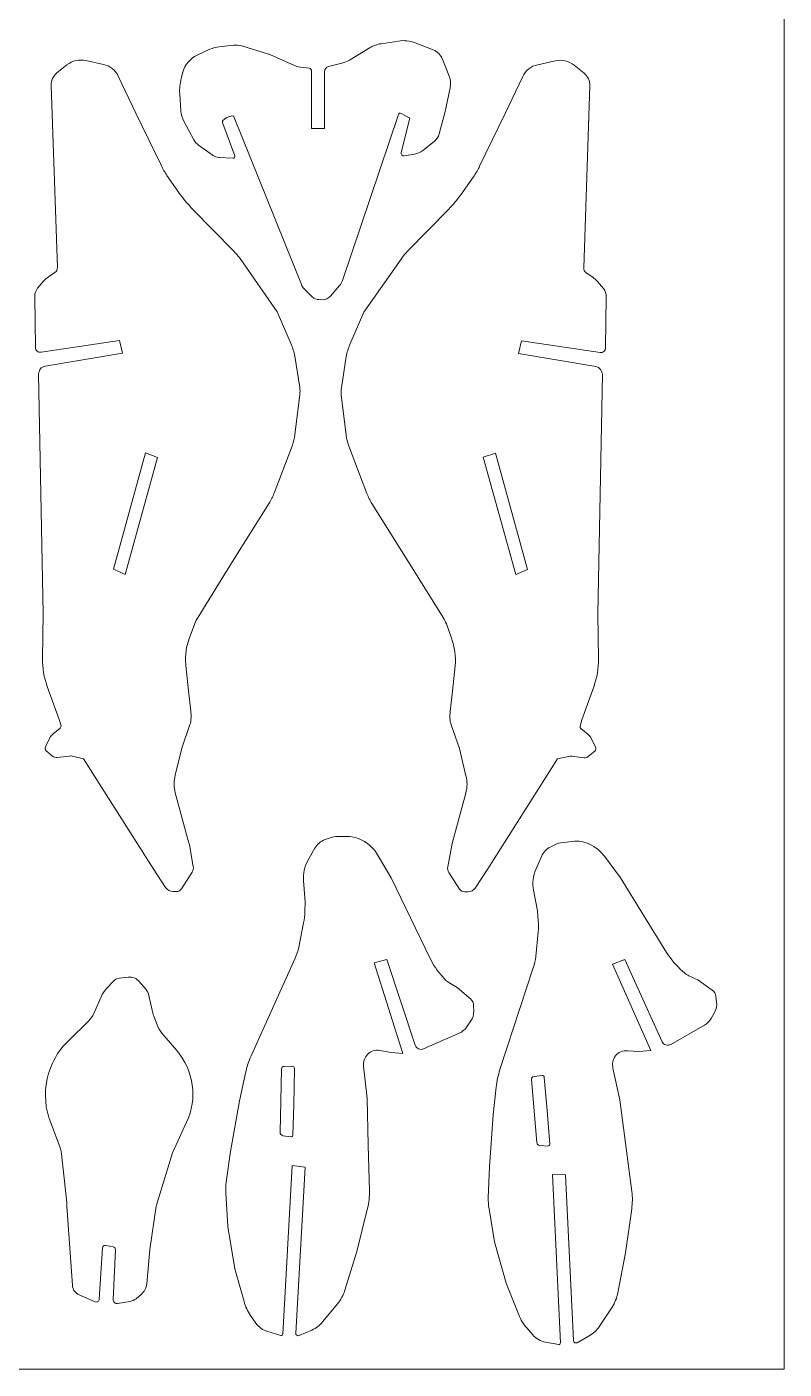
# Model space of a CAD drawing. Header units: inches. Extents: x -4.5 to 5.6, y -4.2 to 3.8.
# Drawn here: x 2.64 to 5.64, y -4.2 to 1.1 of the extents above; entities that cross this region are included whole.
import ezdxf

# ---------------------------------------------------------------- set-up
doc = ezdxf.new("R2010")
doc.units = ezdxf.units.IN
doc.header["$MEASUREMENT"] = 0
doc.layers.add('WHITE', color=7, linetype='Continuous')

msp = doc.modelspace()

# ---------------------------------------------------------------- linework, layer by layer
at = {"layer": 'WHITE', "lineweight": 5}
for points in [[(5.6363, 3.8327), (5.6363, 3.8327), (5.6363, -4.2018), (5.6363, -4.2018)], [(3.3677, 1.0133), (3.3677, 1.0133), (3.3167, 0.9896), (3.3167, 0.9896)], [(3.4042, 1.0232), (3.3916, 1.0218), (3.3793, 1.0185), (3.3677, 1.0133)], [(3.3677, 1.0133), (3.3677, 1.0133), (3.3677, 1.0133), (3.3677, 1.0133)], [(3.4604, 1.0296), (3.4604, 1.0296), (3.4042, 1.0232), (3.4042, 1.0232)], [(3.4935, 1.0267), (3.4828, 1.0299), (3.4715, 1.0308), (3.4604, 1.0296)], [(3.4604, 1.0296), (3.4604, 1.0296), (3.4604, 1.0296), (3.4604, 1.0296)], [(3.5954, 0.9954), (3.5954, 0.9954), (3.4935, 1.0267), (3.4935, 1.0267)], [(4.0004, 1.0197), (4.0004, 1.0197), (3.9187, 0.9705), (3.9187, 0.9705)], [(4.0439, 1.0354), (4.0285, 1.033), (4.0137, 1.0277), (4.0004, 1.0197)], [(4.0004, 1.0197), (4.0004, 1.0197), (4.0004, 1.0197), (4.0004, 1.0197)], [(4.1122, 1.0458), (4.1122, 1.0458), (4.0439, 1.0354), (4.0439, 1.0354)], [(4.1789, 1.0388), (4.1576, 1.047), (4.1347, 1.0494), (4.1122, 1.0458)], [(4.1122, 1.0458), (4.1122, 1.0458), (4.1122, 1.0458), (4.1122, 1.0458)], [(4.2495, 1.011), (4.2495, 1.011), (4.1789, 1.0388), (4.1789, 1.0388)], [(4.2866, 0.9739), (4.2799, 0.9909), (4.2665, 1.0043), (4.2495, 1.011)], [(2.8776, 0.9687), (2.8513, 0.9746), (2.8238, 0.9682), (2.8028, 0.9513)], [(2.8776, 0.9687), (2.8776, 0.9687), (2.9471, 0.9537), (2.9471, 0.9537)], [(3.3167, 0.9896), (3.2892, 0.977), (3.2688, 0.9528), (3.2611, 0.9235)], [(3.6076, 0.9913), (3.6036, 0.9929), (3.5996, 0.9943), (3.5954, 0.9954)], [(3.6997, 0.9502), (3.6997, 0.9502), (3.6076, 0.9913), (3.6076, 0.9913)], [(3.8892, 0.9583), (3.8892, 0.9583), (3.8364, 0.945), (3.8364, 0.945)], [(3.8892, 0.9583), (3.8996, 0.9609), (3.9095, 0.965), (3.9187, 0.9705)], [(3.8892, 0.9583), (3.8892, 0.9583), (3.8892, 0.9583), (3.8892, 0.9583)], [(4.3133, 0.9073), (4.3133, 0.9073), (4.2866, 0.9739), (4.2866, 0.9739)], [(4.6626, 0.9525), (4.6626, 0.9525), (4.7322, 0.9676), (4.7322, 0.9676)], [(4.8063, 0.9502), (4.7855, 0.9669), (4.7582, 0.9733), (4.7322, 0.9676)], [(4.7322, 0.9676), (4.7322, 0.9676), (4.7322, 0.9676), (4.7322, 0.9676)], [(2.7634, 0.9201), (2.7482, 0.9078), (2.7397, 0.8892), (2.7403, 0.8697)], [(2.7634, 0.9201), (2.7634, 0.9201), (2.8028, 0.9513), (2.8028, 0.9513)], [(2.8028, 0.9513), (2.8028, 0.9513), (2.8028, 0.9513), (2.8028, 0.9513)], [(3.0056, 0.9073), (2.9942, 0.9309), (2.9727, 0.948), (2.9471, 0.9537)], [(3.0056, 0.9073), (3.0056, 0.9073), (3.0751, 0.7613), (3.0751, 0.7613)], [(3.2611, 0.9235), (3.2611, 0.9235), (3.2542, 0.8975), (3.2542, 0.8975)], [(3.2611, 0.9235), (3.2611, 0.9235), (3.2611, 0.9235), (3.2611, 0.9235)], [(3.6997, 0.9502), (3.7074, 0.9467), (3.7156, 0.9443), (3.724, 0.9432)], [(3.7594, 0.9386), (3.7594, 0.9386), (3.724, 0.9432), (3.724, 0.9432)], [(3.7692, 0.927), (3.7693, 0.9328), (3.7651, 0.9377), (3.7594, 0.9386)], [(3.7692, 0.927), (3.7692, 0.927), (3.7692, 0.927), (3.7692, 0.927)], [(3.7692, 0.6999), (3.7692, 0.6999), (3.7692, 0.927), (3.7692, 0.927)], [(3.8364, 0.945), (3.8272, 0.9426), (3.8208, 0.9342), (3.8208, 0.9247)], [(3.8208, 0.9247), (3.8208, 0.9247), (3.8208, 0.6999), (3.8208, 0.6999)], [(4.3167, 0.861), (4.3203, 0.8764), (4.3191, 0.8926), (4.3133, 0.9073)], [(4.534, 0.7596), (4.534, 0.7596), (4.6035, 0.9056), (4.6035, 0.9056)], [(4.6626, 0.9525), (4.6367, 0.9469), (4.6149, 0.9296), (4.6035, 0.9056)], [(4.6035, 0.9056), (4.6035, 0.9056), (4.6035, 0.9056), (4.6035, 0.9056)], [(4.8063, 0.9502), (4.8063, 0.9502), (4.8457, 0.9189), (4.8457, 0.9189)], [(4.8689, 0.8685), (4.8695, 0.888), (4.8609, 0.9067), (4.8457, 0.9189)], [(2.7652, 0.1512), (2.7652, 0.1512), (2.7403, 0.8697), (2.7403, 0.8697)], [(3.2542, 0.8975), (3.249, 0.878), (3.247, 0.8579), (3.2484, 0.8378)], [(4.2965, 0.7677), (4.2965, 0.7677), (4.3167, 0.861), (4.3167, 0.861)], [(4.3167, 0.861), (4.3167, 0.861), (4.3167, 0.861), (4.3167, 0.861)], [(4.8689, 0.8685), (4.8689, 0.8685), (4.8446, 0.1501), (4.8446, 0.1501)], [(4.8689, 0.8685), (4.8689, 0.8685), (4.8689, 0.8685), (4.8689, 0.8685)], [(3.2484, 0.8378), (3.2484, 0.8378), (3.253, 0.7694), (3.253, 0.7694)], [(3.0751, 0.7613), (3.0751, 0.7613), (3.176, 0.5527), (3.176, 0.5527)], [(3.253, 0.7694), (3.2539, 0.7552), (3.2579, 0.7414), (3.2646, 0.7289)], [(3.461, 0.7497), (3.4476, 0.7491), (3.4347, 0.7445), (3.4239, 0.7364)], [(3.461, 0.7497), (3.461, 0.7497), (3.7293, 0.0834), (3.7293, 0.0834)], [(3.8909, 0.0991), (3.8909, 0.0991), (4.1128, 0.7561), (4.1128, 0.7561)], [(4.1128, 0.7561), (4.1128, 0.7561), (4.1128, 0.7561), (4.1128, 0.7561)], [(4.1227, 0.7601), (4.1227, 0.7601), (4.1576, 0.7409), (4.1576, 0.7409)], [(4.2732, 0.6791), (4.2732, 0.6791), (4.2965, 0.7677), (4.2965, 0.7677)], [(4.2965, 0.7677), (4.2965, 0.7677), (4.2965, 0.7677), (4.2965, 0.7677)], [(4.4332, 0.5516), (4.4332, 0.5516), (4.534, 0.7596), (4.534, 0.7596)], [(4.534, 0.7596), (4.534, 0.7596), (4.534, 0.7596), (4.534, 0.7596)], [(3.2646, 0.7289), (3.2646, 0.7289), (3.3046, 0.6553), (3.3046, 0.6553)], [(3.4239, 0.7364), (3.4181, 0.733), (3.4156, 0.7259), (3.4181, 0.7196)], [(3.4662, 0.5921), (3.4662, 0.5921), (3.4181, 0.7196), (3.4181, 0.7196)], [(3.8208, 0.6999), (3.8208, 0.6999), (3.7692, 0.6999), (3.7692, 0.6999)], [(3.8208, 0.6999), (3.8208, 0.6999), (3.8208, 0.6999), (3.8208, 0.6999)], [(4.1576, 0.7409), (4.1576, 0.7409), (4.1238, 0.6055), (4.1238, 0.6055)], [(4.1576, 0.7409), (4.1576, 0.7409), (4.1576, 0.7409), (4.1576, 0.7409)], [(3.3046, 0.6553), (3.3089, 0.6472), (3.3151, 0.6403), (3.3225, 0.635)], [(4.2084, 0.6136), (4.2084, 0.6136), (4.2536, 0.6495), (4.2536, 0.6495)], [(4.2536, 0.6495), (4.2632, 0.6569), (4.2701, 0.6673), (4.2732, 0.6791)], [(4.2536, 0.6495), (4.2536, 0.6495), (4.2536, 0.6495), (4.2536, 0.6495)], [(3.3225, 0.635), (3.3225, 0.635), (3.3811, 0.5933), (3.3811, 0.5933)], [(3.3811, 0.5933), (3.3872, 0.5889), (3.3944, 0.5862), (3.4019, 0.5857)], [(3.4019, 0.5857), (3.4019, 0.5857), (3.4593, 0.5829), (3.4593, 0.5829)], [(4.1354, 0.5921), (4.1354, 0.5921), (4.1754, 0.5991), (4.1754, 0.5991)], [(4.1754, 0.5991), (4.1874, 0.6011), (4.1988, 0.6061), (4.2084, 0.6136)], [(4.1754, 0.5991), (4.1754, 0.5991), (4.1754, 0.5991), (4.1754, 0.5991)], [(3.176, 0.5527), (3.1822, 0.5396), (3.1895, 0.527), (3.198, 0.5151)], [(4.4112, 0.5133), (4.4197, 0.5254), (4.427, 0.5382), (4.4332, 0.5516)], [(3.198, 0.5151), (3.198, 0.5151), (3.2507, 0.4398), (3.2507, 0.4398)], [(4.3585, 0.4386), (4.3585, 0.4386), (4.4112, 0.5133), (4.4112, 0.5133)], [(4.4112, 0.5133), (4.4112, 0.5133), (4.4112, 0.5133), (4.4112, 0.5133)], [(3.2507, 0.4398), (3.2653, 0.4192), (3.2816, 0.3998), (3.2994, 0.3818)], [(4.3104, 0.3807), (4.3279, 0.3987), (4.344, 0.418), (4.3585, 0.4386)], [(3.2994, 0.3818), (3.2994, 0.3818), (3.461, 0.2167), (3.461, 0.2167)], [(4.1487, 0.2156), (4.1487, 0.2156), (4.3104, 0.3807), (4.3104, 0.3807)], [(4.3104, 0.3807), (4.3104, 0.3807), (4.3104, 0.3807), (4.3104, 0.3807)], [(3.4871, 0.186), (3.4792, 0.1969), (3.4705, 0.2072), (3.461, 0.2167)], [(4.1487, 0.2156), (4.1392, 0.2059), (4.1305, 0.1954), (4.1227, 0.1843)], [(3.4871, 0.186), (3.4871, 0.186), (3.6337, -0.0237), (3.6337, -0.0237)], [(3.9755, -0.0249), (3.9755, -0.0249), (4.1227, 0.1843), (4.1227, 0.1843)], [(4.1227, 0.1843), (4.1227, 0.1843), (4.1227, 0.1843), (4.1227, 0.1843)], [(2.7293, 0.1141), (2.7223, 0.1095), (2.716, 0.1038), (2.7107, 0.0973)], [(2.7293, 0.1141), (2.7293, 0.1141), (2.7553, 0.1309), (2.7553, 0.1309)], [(2.7553, 0.1309), (2.7619, 0.1356), (2.7656, 0.1432), (2.7652, 0.1512)], [(2.7553, 0.1309), (2.7553, 0.1309), (2.7553, 0.1309), (2.7553, 0.1309)], [(4.8446, 0.1501), (4.8441, 0.1421), (4.8478, 0.1344), (4.8544, 0.1298)], [(4.8544, 0.1298), (4.8544, 0.1298), (4.8799, 0.113), (4.8799, 0.113)], [(4.8984, 0.0962), (4.8931, 0.1027), (4.8869, 0.1083), (4.8799, 0.113)], [(2.687, 0.069), (2.6794, 0.0599), (2.6753, 0.0484), (2.6754, 0.0365)], [(2.687, 0.069), (2.687, 0.069), (2.7107, 0.0973), (2.7107, 0.0973)], [(2.7107, 0.0973), (2.7107, 0.0973), (2.7107, 0.0973), (2.7107, 0.0973)], [(3.7293, 0.0834), (3.7316, 0.0774), (3.7352, 0.0719), (3.7397, 0.0672)], [(3.7397, 0.0672), (3.7397, 0.0672), (3.7721, 0.0348), (3.7721, 0.0348)], [(3.844, 0.0383), (3.844, 0.0383), (3.8799, 0.0794), (3.8799, 0.0794)], [(3.8799, 0.0794), (3.8848, 0.0852), (3.8886, 0.0919), (3.8909, 0.0991)], [(3.8799, 0.0794), (3.8799, 0.0794), (3.8799, 0.0794), (3.8799, 0.0794)], [(4.8984, 0.0962), (4.8984, 0.0962), (4.9222, 0.0678), (4.9222, 0.0678)], [(4.9338, 0.0348), (4.934, 0.0468), (4.9299, 0.0586), (4.9222, 0.0678)], [(2.6783, -0.1651), (2.6783, -0.1651), (2.6754, 0.0365), (2.6754, 0.0365)], [(3.7721, 0.0348), (3.7791, 0.028), (3.7885, 0.0243), (3.7982, 0.0243)], [(3.7982, 0.0243), (3.7982, 0.0243), (3.8133, 0.0238), (3.8133, 0.0238)], [(3.8133, 0.0238), (3.8251, 0.0239), (3.8364, 0.0292), (3.844, 0.0383)], [(4.9338, 0.0348), (4.9338, 0.0348), (4.9309, -0.1663), (4.9309, -0.1663)], [(4.9338, 0.0348), (4.9338, 0.0348), (4.9338, 0.0348), (4.9338, 0.0348)], [(3.6337, -0.0237), (3.6337, -0.0237), (3.6887, -0.1524), (3.6887, -0.1524)], [(3.9204, -0.1535), (3.9204, -0.1535), (3.9755, -0.0249), (3.9755, -0.0249)], [(3.9755, -0.0249), (3.9755, -0.0249), (3.9755, -0.0249), (3.9755, -0.0249)], [(3.0108, -0.1373), (3.0108, -0.1373), (2.7003, -0.1837), (2.7003, -0.1837)], [(3.0224, -0.1871), (3.0224, -0.1871), (3.0108, -0.1373), (3.0108, -0.1373)], [(3.0108, -0.1373), (3.0108, -0.1373), (3.0108, -0.1373), (3.0108, -0.1373)], [(3.7026, -0.1993), (3.7, -0.1831), (3.6953, -0.1674), (3.6887, -0.1524)], [(3.9205, -0.1535), (3.9138, -0.1687), (3.9091, -0.1847), (3.9065, -0.201)], [(4.5983, -0.1385), (4.5983, -0.1385), (4.5867, -0.1883), (4.5867, -0.1883)], [(4.9089, -0.1848), (4.9089, -0.1848), (4.5983, -0.1385), (4.5983, -0.1385)], [(4.5983, -0.1385), (4.5983, -0.1385), (4.5983, -0.1385), (4.5983, -0.1385)], [(2.7165, -0.2387), (2.7165, -0.2387), (3.0224, -0.1871), (3.0224, -0.1871)], [(3.0224, -0.1871), (3.0224, -0.1871), (3.0224, -0.1871), (3.0224, -0.1871)], [(3.7026, -0.1993), (3.7026, -0.1993), (3.7223, -0.3233), (3.7223, -0.3233)], [(3.8874, -0.3244), (3.8874, -0.3244), (3.9065, -0.201), (3.9065, -0.201)], [(3.9065, -0.201), (3.9065, -0.201), (3.9065, -0.201), (3.9065, -0.201)], [(4.5867, -0.1883), (4.5867, -0.1883), (4.8926, -0.2404), (4.8926, -0.2404)], [(2.7165, -0.2387), (2.7013, -0.2415), (2.6904, -0.2551), (2.691, -0.2706)], [(4.9181, -0.2717), (4.9185, -0.2564), (4.9077, -0.2432), (4.8926, -0.2404)], [(2.709, -1.2161), (2.709, -1.2161), (2.691, -0.2706), (2.691, -0.2706)], [(4.9181, -0.2717), (4.9181, -0.2717), (4.9002, -1.2173), (4.9002, -1.2173)], [(4.9181, -0.2717), (4.9181, -0.2717), (4.9181, -0.2717), (4.9181, -0.2717)], [(3.7229, -0.3511), (3.7229, -0.3511), (3.7032, -0.5104), (3.7032, -0.5104)], [(3.7229, -0.3511), (3.724, -0.3418), (3.7238, -0.3325), (3.7223, -0.3233)], [(3.7229, -0.3511), (3.7229, -0.3511), (3.7229, -0.3511), (3.7229, -0.3511)], [(3.8874, -0.3244), (3.886, -0.3336), (3.8858, -0.343), (3.8868, -0.3522)], [(3.906, -0.5116), (3.906, -0.5116), (3.8868, -0.3522), (3.8868, -0.3522)], [(3.6939, -0.5504), (3.6986, -0.5375), (3.7017, -0.5241), (3.7032, -0.5104)], [(3.906, -0.5116), (3.9076, -0.5253), (3.9109, -0.5387), (3.9158, -0.5516)], [(2.9865, -1.0405), (2.9865, -1.0405), (3.1134, -0.5811), (3.1134, -0.5811)], [(3.1134, -0.5811), (3.1134, -0.5811), (3.1134, -0.5811), (3.1134, -0.5811)], [(3.1134, -0.5811), (3.1134, -0.5811), (3.1603, -0.5996), (3.1603, -0.5996)], [(3.6939, -0.5504), (3.6939, -0.5504), (3.6215, -0.7404), (3.6215, -0.7404)], [(3.6939, -0.5504), (3.6939, -0.5504), (3.6939, -0.5504), (3.6939, -0.5504)], [(3.9882, -0.7422), (3.9882, -0.7422), (3.9158, -0.5516), (3.9158, -0.5516)], [(4.4958, -0.5823), (4.4958, -0.5823), (4.4477, -0.5985), (4.4477, -0.5985)], [(4.6227, -1.0417), (4.6227, -1.0417), (4.4958, -0.5823), (4.4958, -0.5823)], [(4.4958, -0.5823), (4.4958, -0.5823), (4.4958, -0.5823), (4.4958, -0.5823)], [(3.1603, -0.5996), (3.1603, -0.5996), (3.0334, -1.0614), (3.0334, -1.0614)], [(3.1603, -0.5996), (3.1603, -0.5996), (3.1603, -0.5996), (3.1603, -0.5996)], [(4.4477, -0.5985), (4.4477, -0.5985), (4.5757, -1.0626), (4.5757, -1.0626)], [(3.6012, -0.7804), (3.6093, -0.7678), (3.6161, -0.7544), (3.6215, -0.7404)], [(3.9882, -0.7422), (3.9935, -0.7559), (4.0001, -0.7691), (4.0079, -0.7816)], [(3.6012, -0.7804), (3.6012, -0.7804), (3.4766, -0.9791), (3.4766, -0.9791)], [(3.6012, -0.7804), (3.6012, -0.7804), (3.6012, -0.7804), (3.6012, -0.7804)], [(4.187, -1.0666), (4.187, -1.0666), (4.0079, -0.7816), (4.0079, -0.7816)], [(3.4766, -0.9791), (3.4766, -0.9791), (3.4222, -1.0655), (3.4222, -1.0655)], [(3.4766, -0.9791), (3.4766, -0.9791), (3.4766, -0.9791), (3.4766, -0.9791)], [(3.0334, -1.0614), (3.0334, -1.0614), (2.9865, -1.0405), (2.9865, -1.0405)], [(4.5757, -1.0626), (4.5757, -1.0626), (4.6227, -1.0417), (4.6227, -1.0417)], [(4.6227, -1.0417), (4.6227, -1.0417), (4.6227, -1.0417), (4.6227, -1.0417)], [(3.4222, -1.0655), (3.4222, -1.0655), (3.3208, -1.23), (3.3208, -1.23)], [(3.4222, -1.0655), (3.4222, -1.0655), (3.4222, -1.0655), (3.4222, -1.0655)], [(4.2889, -1.2317), (4.2889, -1.2317), (4.187, -1.0666), (4.187, -1.0666)], [(2.7067, -1.394), (2.7067, -1.394), (2.709, -1.2161), (2.709, -1.2161)], [(2.709, -1.2161), (2.709, -1.2161), (2.709, -1.2161), (2.709, -1.2161)], [(4.9002, -1.2173), (4.9002, -1.2173), (4.9031, -1.3951), (4.9031, -1.3951)], [(3.3081, -1.2561), (3.3081, -1.2561), (3.2872, -1.3117), (3.2872, -1.3117)], [(3.3208, -1.23), (3.3157, -1.2383), (3.3114, -1.247), (3.3081, -1.2561)], [(3.3081, -1.2561), (3.3081, -1.2561), (3.3081, -1.2561), (3.3081, -1.2561)], [(4.3017, -1.2572), (4.2983, -1.2483), (4.294, -1.2398), (4.2889, -1.2317)], [(4.3219, -1.3129), (4.3219, -1.3129), (4.3017, -1.2572), (4.3017, -1.2572)], [(3.2872, -1.3117), (3.2805, -1.3291), (3.2759, -1.3471), (3.2733, -1.3656)], [(4.3364, -1.4229), (4.3401, -1.3856), (4.3351, -1.348), (4.3219, -1.3129)], [(3.2733, -1.3656), (3.2709, -1.3842), (3.2707, -1.4031), (3.2727, -1.4218)], [(2.7067, -1.394), (2.706, -1.4314), (2.7121, -1.4687), (2.7246, -1.504)], [(3.2727, -1.4218), (3.2727, -1.4218), (3.2826, -1.522), (3.2826, -1.522)], [(4.3266, -1.5232), (4.3266, -1.5232), (4.3364, -1.4229), (4.3364, -1.4229)], [(4.3364, -1.4229), (4.3364, -1.4229), (4.3364, -1.4229), (4.3364, -1.4229)], [(4.8845, -1.5052), (4.8973, -1.4699), (4.9035, -1.4326), (4.9031, -1.3951)], [(2.7716, -1.6344), (2.7716, -1.6344), (2.7246, -1.504), (2.7246, -1.504)], [(3.2826, -1.522), (3.2826, -1.522), (3.2918, -1.602), (3.2918, -1.602)], [(4.3173, -1.6031), (4.3173, -1.6031), (4.3266, -1.5232), (4.3266, -1.5232)], [(4.3266, -1.5232), (4.3266, -1.5232), (4.3266, -1.5232), (4.3266, -1.5232)], [(4.8845, -1.5052), (4.8845, -1.5052), (4.8376, -1.6356), (4.8376, -1.6356)], [(4.8845, -1.5052), (4.8845, -1.5052), (4.8845, -1.5052), (4.8845, -1.5052)], [(2.7797, -1.6593), (2.7797, -1.6593), (2.7716, -1.6344), (2.7716, -1.6344)], [(3.2884, -1.6553), (3.294, -1.6381), (3.2952, -1.6197), (3.2918, -1.602)], [(4.3173, -1.6031), (4.3139, -1.6209), (4.3151, -1.6392), (4.3208, -1.6564)], [(4.8376, -1.6356), (4.8376, -1.6356), (4.8301, -1.6611), (4.8301, -1.6611)], [(4.8376, -1.6356), (4.8376, -1.6356), (4.8376, -1.6356), (4.8376, -1.6356)], [(2.7484, -1.6918), (2.7423, -1.6967), (2.7374, -1.7028), (2.7339, -1.7097)], [(2.7484, -1.6918), (2.7484, -1.6918), (2.7762, -1.6686), (2.7762, -1.6686)], [(2.7762, -1.6686), (2.779, -1.6664), (2.7803, -1.6628), (2.7797, -1.6593)], [(2.7762, -1.6686), (2.7762, -1.6686), (2.7762, -1.6686), (2.7762, -1.6686)], [(3.2884, -1.6553), (3.2884, -1.6553), (3.2565, -1.7485), (3.2565, -1.7485)], [(3.2884, -1.6553), (3.2884, -1.6553), (3.2884, -1.6553), (3.2884, -1.6553)], [(4.3532, -1.7497), (4.3532, -1.7497), (4.3208, -1.6564), (4.3208, -1.6564)], [(4.8301, -1.6611), (4.8293, -1.6644), (4.8304, -1.668), (4.8329, -1.6703)], [(4.8329, -1.6703), (4.8329, -1.6703), (4.8608, -1.6929), (4.8608, -1.6929)], [(4.8753, -1.7109), (4.8718, -1.7039), (4.8668, -1.6978), (4.8608, -1.6929)], [(2.7177, -1.7427), (2.7151, -1.7481), (2.7165, -1.7546), (2.7211, -1.7584)], [(2.7177, -1.7427), (2.7177, -1.7427), (2.7339, -1.7097), (2.7339, -1.7097)], [(2.7339, -1.7097), (2.7339, -1.7097), (2.7339, -1.7097), (2.7339, -1.7097)], [(3.2565, -1.7485), (3.2565, -1.7485), (3.2304, -1.8551), (3.2304, -1.8551)], [(3.2565, -1.7485), (3.2565, -1.7485), (3.2565, -1.7485), (3.2565, -1.7485)], [(4.3793, -1.8569), (4.3793, -1.8569), (4.3532, -1.7497), (4.3532, -1.7497)], [(4.8753, -1.7109), (4.8753, -1.7109), (4.8915, -1.7439), (4.8915, -1.7439)], [(4.888, -1.7601), (4.8929, -1.7563), (4.8944, -1.7494), (4.8915, -1.7439)], [(2.7461, -1.7792), (2.7461, -1.7792), (2.7211, -1.7584), (2.7211, -1.7584)], [(2.7461, -1.7792), (2.7513, -1.7834), (2.758, -1.7853), (2.7646, -1.7845)], [(2.8121, -1.7792), (2.8121, -1.7792), (2.7646, -1.7845), (2.7646, -1.7845)], [(2.8249, -1.7798), (2.8207, -1.7789), (2.8164, -1.7787), (2.8121, -1.7792)], [(2.8121, -1.7792), (2.8121, -1.7792), (2.8121, -1.7792), (2.8121, -1.7792)], [(2.8677, -1.7897), (2.8677, -1.7897), (2.8249, -1.7798), (2.8249, -1.7798)], [(3.1429, -2.2236), (3.1429, -2.2236), (2.8677, -1.7897), (2.8677, -1.7897)], [(4.7414, -1.7908), (4.7414, -1.7908), (4.4662, -2.2248), (4.4662, -2.2248)], [(4.7849, -1.781), (4.7849, -1.781), (4.7414, -1.7908), (4.7414, -1.7908)], [(4.7414, -1.7908), (4.7414, -1.7908), (4.7414, -1.7908), (4.7414, -1.7908)], [(4.7976, -1.7804), (4.7934, -1.7799), (4.7891, -1.7801), (4.7849, -1.781)], [(4.7849, -1.781), (4.7849, -1.781), (4.7849, -1.781), (4.7849, -1.781)], [(4.8446, -1.7862), (4.8446, -1.7862), (4.7976, -1.7804), (4.7976, -1.7804)], [(4.8446, -1.7862), (4.8513, -1.7868), (4.8579, -1.7847), (4.8631, -1.7804)], [(4.888, -1.7601), (4.888, -1.7601), (4.8631, -1.7804), (4.8631, -1.7804)], [(4.888, -1.7601), (4.888, -1.7601), (4.888, -1.7601), (4.888, -1.7601)], [(3.2304, -1.8551), (3.2249, -1.8778), (3.2251, -1.9015), (3.231, -1.9241)], [(4.3787, -1.9258), (4.3847, -1.9033), (4.3849, -1.8796), (4.3793, -1.8569)], [(3.231, -1.9241), (3.231, -1.9241), (3.2826, -2.1182), (3.2826, -2.1182)], [(4.3266, -2.1193), (4.3266, -2.1193), (4.3787, -1.9258), (4.3787, -1.9258)], [(4.3787, -1.9258), (4.3787, -1.9258), (4.3787, -1.9258), (4.3787, -1.9258)], [(3.2826, -2.1182), (3.2826, -2.1182), (3.2866, -2.1298), (3.2866, -2.1298)], [(3.8225, -2.1095), (3.8054, -2.1157), (3.791, -2.1278), (3.782, -2.1437)], [(3.8388, -2.1037), (3.8388, -2.1037), (3.8225, -2.1095), (3.8225, -2.1095)], [(3.8747, -2.0973), (3.8624, -2.0974), (3.8503, -2.0995), (3.8388, -2.1037)], [(3.8388, -2.1037), (3.8388, -2.1037), (3.8388, -2.1037), (3.8388, -2.1037)], [(3.9094, -2.0973), (3.9094, -2.0973), (3.8747, -2.0973), (3.8747, -2.0973)], [(3.979, -2.117), (3.9581, -2.104), (3.934, -2.0972), (3.9094, -2.0973)], [(3.9094, -2.0973), (3.9094, -2.0973), (3.9094, -2.0973), (3.9094, -2.0973)], [(3.9917, -2.1257), (3.9917, -2.1257), (3.979, -2.117), (3.979, -2.117)], [(4.3231, -2.1309), (4.3231, -2.1309), (4.3266, -2.1193), (4.3266, -2.1193)], [(4.3266, -2.1193), (4.3266, -2.1193), (4.3266, -2.1193), (4.3266, -2.1193)], [(4.7646, -2.1205), (4.7525, -2.1218), (4.7408, -2.1251), (4.7298, -2.1304)], [(4.7994, -2.1165), (4.7994, -2.1165), (4.7646, -2.1205), (4.7646, -2.1205)], [(4.8706, -2.1286), (4.8485, -2.1179), (4.8238, -2.1137), (4.7994, -2.1165)], [(4.7994, -2.1165), (4.7994, -2.1165), (4.7994, -2.1165), (4.7994, -2.1165)], [(3.2866, -2.1298), (3.2866, -2.1298), (3.3017, -2.2155), (3.3017, -2.2155)], [(3.782, -2.1437), (3.782, -2.1437), (3.7548, -2.1918), (3.7548, -2.1918)], [(3.782, -2.1437), (3.782, -2.1437), (3.782, -2.1437), (3.782, -2.1437)], [(4.03, -2.1692), (4.02, -2.1524), (4.007, -2.1377), (3.9917, -2.1257)], [(4.0838, -2.2601), (4.0838, -2.2601), (4.03, -2.1692), (4.03, -2.1692)], [(4.3075, -2.2167), (4.3075, -2.2167), (4.3231, -2.1309), (4.3231, -2.1309)], [(4.3231, -2.1309), (4.3231, -2.1309), (4.3231, -2.1309), (4.3231, -2.1309)], [(4.7142, -2.1379), (4.6976, -2.1457), (4.6845, -2.1593), (4.6771, -2.1761)], [(4.7298, -2.1304), (4.7298, -2.1304), (4.7142, -2.1379), (4.7142, -2.1379)], [(4.7298, -2.1304), (4.7298, -2.1304), (4.7298, -2.1304), (4.7298, -2.1304)], [(4.884, -2.1361), (4.884, -2.1361), (4.8706, -2.1286), (4.8706, -2.1286)], [(4.9262, -2.175), (4.9146, -2.1595), (4.9003, -2.1464), (4.884, -2.1361)], [(3.1928, -2.2989), (3.1928, -2.2989), (3.1429, -2.2236), (3.1429, -2.2236)], [(3.2976, -2.2375), (3.3017, -2.231), (3.3031, -2.2231), (3.3017, -2.2155)], [(3.7548, -2.1918), (3.7409, -2.2162), (3.7348, -2.2443), (3.7374, -2.2723)], [(4.3075, -2.2167), (4.3058, -2.2244), (4.3073, -2.2326), (4.3115, -2.2393)], [(4.4662, -2.2248), (4.4662, -2.2248), (4.4158, -2.3007), (4.4158, -2.3007)], [(4.4662, -2.2248), (4.4662, -2.2248), (4.4662, -2.2248), (4.4662, -2.2248)], [(4.6557, -2.2271), (4.6444, -2.2528), (4.6411, -2.2813), (4.6464, -2.3088)], [(4.6771, -2.1761), (4.6771, -2.1761), (4.6557, -2.2271), (4.6557, -2.2271)], [(4.6771, -2.1761), (4.6771, -2.1761), (4.6771, -2.1761), (4.6771, -2.1761)], [(4.9894, -2.2601), (4.9894, -2.2601), (4.9262, -2.175), (4.9262, -2.175)], [(3.2976, -2.2375), (3.2976, -2.2375), (3.2559, -2.3036), (3.2559, -2.3036)], [(3.2976, -2.2375), (3.2976, -2.2375), (3.2976, -2.2375), (3.2976, -2.2375)], [(3.7374, -2.2723), (3.7374, -2.2723), (3.7443, -2.3551), (3.7443, -2.3551)], [(4.2379, -2.5799), (4.2379, -2.5799), (4.0838, -2.2601), (4.0838, -2.2601)], [(4.3538, -2.3047), (4.3538, -2.3047), (4.3115, -2.2393), (4.3115, -2.2393)], [(5.1719, -2.555), (5.1719, -2.555), (4.9894, -2.2601), (4.9894, -2.2601)], [(3.1928, -2.2989), (3.199, -2.3086), (3.2096, -2.3145), (3.2211, -2.3146)], [(3.2356, -2.3146), (3.2356, -2.3146), (3.2211, -2.3146), (3.2211, -2.3146)], [(3.2356, -2.3146), (3.2438, -2.3147), (3.2515, -2.3105), (3.2559, -2.3036)], [(3.2356, -2.3146), (3.2356, -2.3146), (3.2356, -2.3146), (3.2356, -2.3146)], [(4.3538, -2.3047), (4.3581, -2.3115), (4.3655, -2.3156), (4.3735, -2.3158)], [(4.388, -2.3158), (4.388, -2.3158), (4.3735, -2.3158), (4.3735, -2.3158)], [(4.388, -2.3158), (4.3992, -2.3156), (4.4096, -2.31), (4.4158, -2.3007)], [(4.6464, -2.3088), (4.6464, -2.3088), (4.6621, -2.3905), (4.6621, -2.3905)], [(3.7443, -2.3551), (3.7443, -2.3551), (3.7432, -2.3951), (3.7432, -2.3951)], [(3.7443, -2.3551), (3.7443, -2.3551), (3.7443, -2.3551), (3.7443, -2.3551)], [(3.7379, -2.4386), (3.7379, -2.4386), (3.7188, -2.5348), (3.7188, -2.5348)], [(3.7379, -2.4386), (3.7409, -2.4243), (3.7426, -2.4097), (3.7432, -2.3951)], [(3.7379, -2.4386), (3.7379, -2.4386), (3.7379, -2.4386), (3.7379, -2.4386)], [(4.6621, -2.3905), (4.6621, -2.3905), (4.6649, -2.4305), (4.6649, -2.4305)], [(4.6644, -2.4739), (4.6657, -2.4595), (4.6659, -2.4449), (4.6649, -2.4305)], [(4.6644, -2.4739), (4.6644, -2.4739), (4.6551, -2.5718), (4.6551, -2.5718)], [(4.6644, -2.4739), (4.6644, -2.4739), (4.6644, -2.4739), (4.6644, -2.4739)], [(3.7044, -2.5782), (3.7109, -2.5644), (3.7158, -2.5498), (3.7188, -2.5348)], [(3.7043, -2.5782), (3.7043, -2.5782), (3.5305, -2.9635), (3.5305, -2.9635)], [(3.7043, -2.5782), (3.7043, -2.5782), (3.7043, -2.5782), (3.7043, -2.5782)], [(4.0172, -2.5962), (4.0172, -2.5962), (4.0665, -2.5828), (4.0665, -2.5828)], [(4.1302, -2.9542), (4.1302, -2.9542), (4.0172, -2.5962), (4.0172, -2.5962)], [(4.0665, -2.5828), (4.0665, -2.5828), (4.0665, -2.5828), (4.0665, -2.5828)], [(4.0665, -2.5828), (4.0665, -2.5828), (4.1789, -2.9218), (4.1789, -2.9218)], [(4.2379, -2.5799), (4.2499, -2.6044), (4.2653, -2.6271), (4.2837, -2.6472)], [(4.6453, -2.6159), (4.6503, -2.6016), (4.6536, -2.5869), (4.6551, -2.5718)], [(4.9587, -2.6014), (4.9587, -2.6014), (5.0068, -2.5828), (5.0068, -2.5828)], [(5.0068, -2.5828), (5.0068, -2.5828), (5.0068, -2.5828), (5.0068, -2.5828)], [(5.0068, -2.5828), (5.0068, -2.5828), (5.1539, -2.9079), (5.1539, -2.9079)], [(5.1719, -2.555), (5.1892, -2.5827), (5.2105, -2.6077), (5.2351, -2.6292)], [(3.0885, -2.6703), (3.0778, -2.6576), (3.0615, -2.6511), (3.045, -2.6529)], [(4.2953, -2.6605), (4.2953, -2.6605), (4.2837, -2.6472), (4.2837, -2.6472)], [(4.6453, -2.6159), (4.6453, -2.6159), (4.5137, -3.018), (4.5137, -3.018)], [(4.6453, -2.6159), (4.6453, -2.6159), (4.6453, -2.6159), (4.6453, -2.6159)], [(5.1098, -2.9422), (5.1098, -2.9422), (4.9587, -2.6014), (4.9587, -2.6014)], [(5.2426, -2.6361), (5.2426, -2.6361), (5.2351, -2.6292), (5.2351, -2.6292)], [(5.2426, -2.6361), (5.2478, -2.6406), (5.2537, -2.6443), (5.26, -2.6472)], [(5.2953, -2.664), (5.2953, -2.664), (5.26, -2.6472), (5.26, -2.6472)], [(2.9598, -2.697), (2.9508, -2.7071), (2.9433, -2.7187), (2.9378, -2.7312)], [(2.9848, -2.6697), (2.9848, -2.6697), (2.9598, -2.697), (2.9598, -2.697)], [(3.0097, -2.657), (3.0001, -2.6581), (2.9912, -2.6626), (2.9848, -2.6697)], [(2.9848, -2.6697), (2.9848, -2.6697), (2.9848, -2.6697), (2.9848, -2.6697)], [(3.045, -2.6529), (3.045, -2.6529), (3.0097, -2.657), (3.0097, -2.657)], [(3.045, -2.6529), (3.045, -2.6529), (3.045, -2.6529), (3.045, -2.6529)], [(3.1145, -2.701), (3.1145, -2.701), (3.0885, -2.6703), (3.0885, -2.6703)], [(3.1267, -2.7259), (3.1247, -2.7168), (3.1206, -2.7082), (3.1145, -2.701)], [(4.2953, -2.6605), (4.3, -2.6657), (4.3055, -2.6702), (4.3115, -2.6738)], [(4.3451, -2.6941), (4.3451, -2.6941), (4.3115, -2.6738), (4.3115, -2.6738)], [(4.3979, -2.7399), (4.3979, -2.7399), (4.3451, -2.6941), (4.3451, -2.6941)], [(5.3521, -2.7039), (5.3521, -2.7039), (5.2953, -2.664), (5.2953, -2.664)], [(5.3666, -2.7277), (5.3654, -2.7181), (5.3601, -2.7094), (5.3521, -2.7039)], [(2.9378, -2.7312), (2.9378, -2.7312), (2.9089, -2.7966), (2.9089, -2.7966)], [(2.9378, -2.7312), (2.9378, -2.7312), (2.9378, -2.7312), (2.9378, -2.7312)], [(3.1424, -2.7955), (3.1424, -2.7955), (3.1267, -2.7259), (3.1267, -2.7259)], [(4.4094, -2.7648), (4.4093, -2.7552), (4.4051, -2.7461), (4.3979, -2.7399)], [(5.3619, -2.7897), (5.3684, -2.778), (5.371, -2.7647), (5.3695, -2.7514)], [(5.3695, -2.7514), (5.3695, -2.7514), (5.3666, -2.7277), (5.3666, -2.7277)], [(2.8874, -2.8273), (2.8965, -2.8186), (2.9037, -2.8081), (2.9089, -2.7966)], [(3.1424, -2.7955), (3.1432, -2.7994), (3.1444, -2.8033), (3.1458, -2.8071)], [(3.1586, -2.8407), (3.1586, -2.8407), (3.1458, -2.8071), (3.1458, -2.8071)], [(4.3984, -2.8262), (4.4062, -2.8152), (4.4102, -2.802), (4.41, -2.7885)], [(4.41, -2.7885), (4.41, -2.7885), (4.4094, -2.7648), (4.4094, -2.7648)], [(5.3474, -2.8157), (5.3474, -2.8157), (5.3619, -2.7897), (5.3619, -2.7897)], [(5.3619, -2.7897), (5.3619, -2.7897), (5.3619, -2.7897), (5.3619, -2.7897)], [(2.8874, -2.8273), (2.8874, -2.8273), (2.8098, -2.9027), (2.8098, -2.9027)], [(2.8874, -2.8273), (2.8874, -2.8273), (2.8874, -2.8273), (2.8874, -2.8273)], [(3.1586, -2.8407), (3.163, -2.8527), (3.1695, -2.8638), (3.1777, -2.8737)], [(4.3527, -2.8743), (4.3643, -2.8691), (4.3743, -2.8609), (4.3816, -2.8505)], [(4.3816, -2.8505), (4.3816, -2.8505), (4.3984, -2.8262), (4.3984, -2.8262)], [(4.3984, -2.8262), (4.3984, -2.8262), (4.3984, -2.8262), (4.3984, -2.8262)], [(5.1881, -2.9189), (5.1881, -2.9189), (5.3214, -2.843), (5.3214, -2.843)], [(5.3214, -2.843), (5.3324, -2.8365), (5.3414, -2.8271), (5.3474, -2.8157)], [(5.3214, -2.843), (5.3214, -2.843), (5.3214, -2.843), (5.3214, -2.843)], [(2.8098, -2.9027), (2.767, -2.9439), (2.7374, -2.997), (2.7246, -3.055)], [(3.2368, -2.9432), (3.2368, -2.9432), (3.1777, -2.8737), (3.1777, -2.8737)], [(4.2119, -2.9363), (4.2119, -2.9363), (4.3527, -2.8743), (4.3527, -2.8743)], [(4.3527, -2.8743), (4.3527, -2.8743), (4.3527, -2.8743), (4.3527, -2.8743)], [(3.2756, -3.2265), (3.3193, -3.1326), (3.3041, -3.0219), (3.2368, -2.9432)], [(3.5305, -2.9635), (3.5208, -2.9854), (3.5134, -3.0084), (3.5085, -3.0319)], [(3.99, -2.9583), (3.9786, -2.9711), (3.9731, -2.9881), (3.9749, -3.0052)], [(4.0392, -2.9427), (4.0212, -2.9395), (4.0029, -2.9454), (3.99, -2.9583)], [(4.0392, -2.9427), (4.0392, -2.9427), (4.0833, -2.9507), (4.0833, -2.9507)], [(4.0833, -2.9507), (4.0833, -2.9507), (4.1302, -2.9542), (4.1302, -2.9542)], [(4.9697, -2.9641), (4.9598, -2.978), (4.9563, -2.9955), (4.9599, -3.0122)], [(5.0172, -2.9438), (4.999, -2.9424), (4.9813, -2.95), (4.9697, -2.9641)], [(5.0172, -2.9438), (5.0172, -2.9438), (5.0618, -2.9473), (5.0618, -2.9473)], [(5.0618, -2.9473), (5.0618, -2.9473), (5.1098, -2.9422), (5.1098, -2.9422)], [(5.1098, -2.9422), (5.1098, -2.9422), (5.1098, -2.9422), (5.1098, -2.9422)], [(3.6481, -3.1414), (3.6481, -3.1414), (3.6505, -3.0168), (3.6505, -3.0168)], [(3.6505, -3.0168), (3.6505, -3.0168), (3.6505, -3.0168), (3.6505, -3.0168)], [(3.6615, -3.0058), (3.6615, -3.0058), (3.6933, -3.0052), (3.6933, -3.0052)], [(3.6933, -3.0052), (3.6933, -3.0052), (3.6933, -3.0052), (3.6933, -3.0052)], [(3.7014, -3.0133), (3.7014, -3.0088), (3.6978, -3.0052), (3.6933, -3.0052)], [(3.7014, -3.0133), (3.7014, -3.0133), (3.6986, -3.1564), (3.6986, -3.1564)], [(3.7014, -3.0133), (3.7014, -3.0133), (3.7014, -3.0133), (3.7014, -3.0133)], [(3.9888, -3.1321), (3.9888, -3.1321), (3.9749, -3.0052), (3.9749, -3.0052)], [(4.5137, -3.018), (4.5063, -3.0407), (4.5012, -3.0642), (4.4987, -3.0881)], [(4.9871, -3.1373), (4.9871, -3.1373), (4.9599, -3.0122), (4.9599, -3.0122)], [(2.7246, -3.055), (2.7121, -3.1131), (2.7169, -3.1735), (2.7385, -3.2288)], [(3.5085, -3.0319), (3.5085, -3.0319), (3.4848, -3.1419), (3.4848, -3.1419)], [(3.5085, -3.0319), (3.5085, -3.0319), (3.5085, -3.0319), (3.5085, -3.0319)], [(4.6481, -3.0458), (4.6421, -3.0464), (4.6377, -3.0519), (4.6383, -3.0579)], [(4.6592, -3.3065), (4.6592, -3.3065), (4.6383, -3.0579), (4.6383, -3.0579)], [(4.6481, -3.0458), (4.6481, -3.0458), (4.6794, -3.0417), (4.6794, -3.0417)], [(4.6794, -3.0417), (4.6794, -3.0417), (4.6794, -3.0417), (4.6794, -3.0417)], [(4.6887, -3.0492), (4.6887, -3.0492), (4.6997, -3.1796), (4.6997, -3.1796)], [(4.4987, -3.0881), (4.4987, -3.0881), (4.4871, -3.197), (4.4871, -3.197)], [(4.4987, -3.0881), (4.4987, -3.0881), (4.4987, -3.0881), (4.4987, -3.0881)], [(3.4848, -3.1419), (3.4848, -3.1419), (3.4488, -3.3418), (3.4488, -3.3418)], [(3.4848, -3.1419), (3.4848, -3.1419), (3.4848, -3.1419), (3.4848, -3.1419)], [(3.6452, -3.2659), (3.6452, -3.2659), (3.6481, -3.1414), (3.6481, -3.1414)], [(3.6481, -3.1414), (3.6481, -3.1414), (3.6481, -3.1414), (3.6481, -3.1414)], [(3.6986, -3.1564), (3.6986, -3.1564), (3.6951, -3.2781), (3.6951, -3.2781)], [(3.6986, -3.1564), (3.6986, -3.1564), (3.6986, -3.1564), (3.6986, -3.1564)], [(3.9935, -3.3169), (3.9935, -3.3169), (3.9888, -3.1321), (3.9888, -3.1321)], [(4.6997, -3.1796), (4.6997, -3.1796), (4.7049, -3.2468), (4.7049, -3.2468)], [(5.0346, -3.4994), (5.0346, -3.4994), (4.9871, -3.1373), (4.9871, -3.1373)], [(2.7385, -3.2288), (2.7385, -3.2288), (2.7739, -3.3192), (2.7739, -3.3192)], [(3.2194, -3.3465), (3.2194, -3.3465), (3.2756, -3.2265), (3.2756, -3.2265)], [(3.2756, -3.2265), (3.2756, -3.2265), (3.2756, -3.2265), (3.2756, -3.2265)], [(4.4871, -3.197), (4.4871, -3.197), (4.472, -3.4027), (4.472, -3.4027)], [(4.4871, -3.197), (4.4871, -3.197), (4.4871, -3.197), (4.4871, -3.197)], [(3.6452, -3.2659), (3.6449, -3.2723), (3.6494, -3.278), (3.6557, -3.2793)], [(3.6875, -3.2845), (3.6875, -3.2845), (3.6557, -3.2793), (3.6557, -3.2793)], [(4.7049, -3.2468), (4.7049, -3.2468), (4.7101, -3.3134), (4.7101, -3.3134)], [(2.7814, -3.3511), (2.7803, -3.3402), (2.7778, -3.3295), (2.7739, -3.3192)], [(3.9981, -3.4971), (3.9981, -3.4971), (3.9935, -3.3169), (3.9935, -3.3169)], [(4.6592, -3.3065), (4.6594, -3.3129), (4.6644, -3.3181), (4.6707, -3.3186)], [(4.7032, -3.3204), (4.7032, -3.3204), (4.6707, -3.3186), (4.6707, -3.3186)], [(2.7814, -3.3511), (2.7814, -3.3511), (2.7872, -3.3992), (2.7872, -3.3992)], [(3.1557, -3.5574), (3.1557, -3.5574), (3.2194, -3.3465), (3.2194, -3.3465)], [(3.2194, -3.3465), (3.2194, -3.3465), (3.2194, -3.3465), (3.2194, -3.3465)], [(3.4488, -3.3418), (3.4488, -3.3418), (3.432, -3.4629), (3.432, -3.4629)], [(3.4488, -3.3418), (3.4488, -3.3418), (3.4488, -3.3418), (3.4488, -3.3418)], [(2.7872, -3.3992), (2.7872, -3.3992), (2.8028, -3.5429), (2.8028, -3.5429)], [(3.6551, -4.0631), (3.6551, -4.0631), (3.6928, -3.3974), (3.6928, -3.3974)], [(3.6928, -3.3974), (3.6928, -3.3974), (3.6928, -3.3974), (3.6928, -3.3974)], [(3.6928, -3.3974), (3.6928, -3.3974), (3.7437, -3.4038), (3.7437, -3.4038)], [(3.7437, -3.4038), (3.7437, -3.4038), (3.7067, -4.0597), (3.7067, -4.0597)], [(3.7437, -3.4038), (3.7437, -3.4038), (3.7437, -3.4038), (3.7437, -3.4038)], [(4.472, -3.4027), (4.472, -3.4027), (4.4674, -3.5249), (4.4674, -3.5249)], [(4.472, -3.4027), (4.472, -3.4027), (4.472, -3.4027), (4.472, -3.4027)], [(4.7524, -4.0979), (4.7524, -4.0979), (4.7206, -3.4328), (4.7206, -3.4328)], [(4.7206, -3.4328), (4.7206, -3.4328), (4.7721, -3.4334), (4.7721, -3.4334)], [(4.7721, -3.4334), (4.7721, -3.4334), (4.804, -4.0892), (4.804, -4.0892)], [(3.432, -3.4629), (3.4301, -3.4769), (3.4295, -3.4911), (3.4303, -3.5052)], [(3.9906, -3.566), (3.9961, -3.5435), (3.9986, -3.5203), (3.9981, -3.4971)], [(5.034, -3.5689), (5.0373, -3.5459), (5.0375, -3.5225), (5.0346, -3.4994)], [(2.8028, -3.5429), (2.8028, -3.5429), (2.8017, -3.5597), (2.8017, -3.5597)], [(2.8028, -3.5429), (2.8028, -3.5429), (2.8028, -3.5429), (2.8028, -3.5429)], [(3.4303, -3.5052), (3.4303, -3.5052), (3.4378, -3.6385), (3.4378, -3.6385)], [(4.4674, -3.5249), (4.4669, -3.5393), (4.4679, -3.5536), (4.4703, -3.5678)], [(2.8017, -3.5597), (2.8017, -3.5597), (2.8179, -3.7781), (2.8179, -3.7781)], [(3.1308, -3.7288), (3.1308, -3.7288), (3.1557, -3.5574), (3.1557, -3.5574)], [(3.1557, -3.5574), (3.1557, -3.5574), (3.1557, -3.5574), (3.1557, -3.5574)], [(3.9483, -3.7364), (3.9483, -3.7364), (3.9906, -3.566), (3.9906, -3.566)], [(3.9906, -3.566), (3.9906, -3.566), (3.9906, -3.566), (3.9906, -3.566)], [(4.4703, -3.5678), (4.4703, -3.5678), (4.4923, -3.6993), (4.4923, -3.6993)], [(5.0097, -3.7422), (5.0097, -3.7422), (5.034, -3.5689), (5.034, -3.5689)], [(5.034, -3.5689), (5.034, -3.5689), (5.034, -3.5689), (5.034, -3.5689)], [(3.4378, -3.6385), (3.4378, -3.6385), (3.4656, -3.8059), (3.4656, -3.8059)], [(4.4923, -3.6993), (4.4923, -3.6993), (4.5375, -3.8621), (4.5375, -3.8621)], [(2.9303, -3.9258), (2.9303, -3.9258), (2.943, -3.7231), (2.943, -3.7231)], [(2.943, -3.7231), (2.943, -3.7231), (2.943, -3.7231), (2.943, -3.7231)], [(2.957, -3.7132), (2.957, -3.7132), (2.9848, -3.7184), (2.9848, -3.7184)], [(2.994, -3.73), (2.9941, -3.7244), (2.9902, -3.7195), (2.9848, -3.7184)], [(2.994, -3.73), (2.994, -3.73), (2.9853, -3.9264), (2.9853, -3.9264)], [(2.994, -3.73), (2.994, -3.73), (2.994, -3.73), (2.994, -3.73)], [(3.118, -3.865), (3.118, -3.865), (3.1308, -3.7288), (3.1308, -3.7288)], [(3.1308, -3.7288), (3.1308, -3.7288), (3.1308, -3.7288), (3.1308, -3.7288)], [(3.9013, -3.8893), (3.9013, -3.8893), (3.9483, -3.7364), (3.9483, -3.7364)], [(3.9483, -3.7364), (3.9483, -3.7364), (3.9483, -3.7364), (3.9483, -3.7364)], [(4.9796, -3.8998), (4.9796, -3.8998), (5.0097, -3.7422), (5.0097, -3.7422)], [(5.0097, -3.7422), (5.0097, -3.7422), (5.0097, -3.7422), (5.0097, -3.7422)], [(2.8179, -3.7781), (2.8179, -3.7781), (2.8243, -3.8708), (2.8243, -3.8708)], [(3.4656, -3.8059), (3.4656, -3.8059), (3.5027, -3.9351), (3.5027, -3.9351)], [(2.8243, -3.8708), (2.8254, -3.8874), (2.8357, -3.9019), (2.8509, -3.9085)], [(3.096, -3.9067), (3.1086, -3.8963), (3.1165, -3.8813), (3.118, -3.865)], [(4.5375, -3.8621), (4.5375, -3.8621), (4.5879, -3.9872), (4.5879, -3.9872)], [(2.8509, -3.9085), (2.8509, -3.9085), (2.9141, -3.9357), (2.9141, -3.9357)], [(3.0525, -3.9339), (3.0611, -3.9326), (3.0691, -3.929), (3.0757, -3.9235)], [(3.0757, -3.9235), (3.0757, -3.9235), (3.096, -3.9067), (3.096, -3.9067)], [(3.096, -3.9067), (3.096, -3.9067), (3.096, -3.9067), (3.096, -3.9067)], [(3.8718, -3.9438), (3.8849, -3.9276), (3.895, -3.9092), (3.9013, -3.8893)], [(4.9564, -3.9565), (4.9675, -3.9392), (4.9754, -3.92), (4.9796, -3.8998)], [(3.0027, -3.9426), (3.0027, -3.9426), (3.0525, -3.9339), (3.0525, -3.9339)], [(3.0525, -3.9339), (3.0525, -3.9339), (3.0525, -3.9339), (3.0525, -3.9339)], [(3.5027, -3.9351), (3.5081, -3.9547), (3.5167, -3.9733), (3.5282, -3.9901)], [(3.8144, -4.0139), (3.8144, -4.0139), (3.8718, -3.9438), (3.8718, -3.9438)], [(3.8718, -3.9438), (3.8718, -3.9438), (3.8718, -3.9438), (3.8718, -3.9438)], [(4.9065, -4.0324), (4.9065, -4.0324), (4.9564, -3.9565), (4.9564, -3.9565)], [(4.9564, -3.9565), (4.9564, -3.9565), (4.9564, -3.9565), (4.9564, -3.9565)], [(3.5282, -3.9901), (3.5282, -3.9901), (3.5496, -4.0203), (3.5496, -4.0203)], [(3.5497, -4.0203), (3.5609, -4.0363), (3.5772, -4.0479), (3.596, -4.0533)], [(3.7704, -4.0475), (3.7876, -4.04), (3.8027, -4.0285), (3.8144, -4.0139)], [(4.5879, -3.9872), (4.5954, -4.006), (4.606, -4.0235), (4.6192, -4.0388)], [(3.596, -4.0533), (3.596, -4.0533), (3.6476, -4.0684), (3.6476, -4.0684)], [(3.72, -4.0695), (3.72, -4.0695), (3.7704, -4.0475), (3.7704, -4.0475)], [(3.7704, -4.0475), (3.7704, -4.0475), (3.7704, -4.0475), (3.7704, -4.0475)], [(4.6192, -4.0388), (4.6192, -4.0388), (4.6429, -4.0666), (4.6429, -4.0666)], [(4.6429, -4.0666), (4.6559, -4.0817), (4.6737, -4.0917), (4.6933, -4.095)], [(4.8185, -4.0973), (4.8185, -4.0973), (4.866, -4.0701), (4.866, -4.0701)], [(4.866, -4.0701), (4.8823, -4.061), (4.8962, -4.0481), (4.9065, -4.0324)], [(4.866, -4.0701), (4.866, -4.0701), (4.866, -4.0701), (4.866, -4.0701)], [(4.6933, -4.095), (4.6933, -4.095), (4.7461, -4.1043), (4.7461, -4.1043)], [(5.6363, -4.2018), (5.6363, -4.2018), (-4.5407, -4.2018), (-4.5407, -4.2018)], [(5.6363, -4.2018), (5.6363, -4.2018), (5.6363, -4.2018), (5.6363, -4.2018)]]:
    msp.add_open_spline(points, degree=3, dxfattribs=at)
for points in [[(4.1227, 0.7602), (4.1208, 0.761), (4.1187, 0.761), (4.1169, 0.7603), (4.1169, 0.7603), (4.115, 0.7595), (4.1135, 0.758), (4.1128, 0.7561)], [(3.4593, 0.5829), (3.4616, 0.5827), (3.4638, 0.5838), (3.4652, 0.5856), (3.4652, 0.5856), (3.4666, 0.5875), (3.467, 0.5899), (3.4662, 0.5921)], [(4.1238, 0.6055), (4.1227, 0.602), (4.1234, 0.5982), (4.1258, 0.5955), (4.1258, 0.5955), (4.1282, 0.5927), (4.1318, 0.5915), (4.1354, 0.5921)], [(2.6783, -0.1651), (2.6784, -0.1706), (2.6809, -0.1758), (2.6851, -0.1794), (2.6851, -0.1794), (2.6893, -0.1829), (2.6948, -0.1845), (2.7003, -0.1837)], [(4.9089, -0.1848), (4.9143, -0.1857), (4.9199, -0.1841), (4.9241, -0.1805), (4.9241, -0.1805), (4.9283, -0.177), (4.9308, -0.1718), (4.9309, -0.1663)], [(5.1539, -2.9079), (5.1569, -2.914), (5.1622, -2.9187), (5.1686, -2.9208), (5.1686, -2.9208), (5.1751, -2.9228), (5.1822, -2.9222), (5.1881, -2.9189)], [(4.1789, -2.9218), (4.181, -2.9283), (4.1859, -2.9336), (4.1922, -2.9363), (4.1922, -2.9363), (4.1985, -2.9391), (4.2056, -2.9391), (4.2119, -2.9363)], [(3.6615, -3.0058), (3.6586, -3.0058), (3.6558, -3.0069), (3.6537, -3.009), (3.6537, -3.009), (3.6516, -3.0111), (3.6505, -3.0139), (3.6505, -3.0168)], [(4.6887, -3.0492), (4.6885, -3.047), (4.6875, -3.0449), (4.6857, -3.0435), (4.6857, -3.0435), (4.6839, -3.042), (4.6817, -3.0414), (4.6794, -3.0417)], [(3.6875, -3.2845), (3.6894, -3.2848), (3.6914, -3.2843), (3.6928, -3.2831), (3.6928, -3.2831), (3.6943, -3.2818), (3.6951, -3.28), (3.6951, -3.2781)], [(4.7032, -3.3204), (4.7051, -3.3206), (4.7069, -3.3199), (4.7083, -3.3185), (4.7083, -3.3185), (4.7096, -3.3172), (4.7103, -3.3153), (4.7101, -3.3134)], [(2.957, -3.7132), (2.9538, -3.7124), (2.9504, -3.713), (2.9477, -3.7149), (2.9477, -3.7149), (2.9451, -3.7168), (2.9434, -3.7198), (2.943, -3.7231)], [(2.9141, -3.9357), (2.9175, -3.9372), (2.9215, -3.937), (2.9248, -3.935), (2.9248, -3.935), (2.928, -3.933), (2.9301, -3.9296), (2.9303, -3.9258)], [(2.9853, -3.9264), (2.985, -3.931), (2.9868, -3.9355), (2.9902, -3.9387), (2.9902, -3.9387), (2.9935, -3.9418), (2.9982, -3.9433), (3.0027, -3.9426)], [(3.6476, -4.0684), (3.6493, -4.0688), (3.6511, -4.0685), (3.6525, -4.0675), (3.6525, -4.0675), (3.654, -4.0665), (3.6549, -4.0649), (3.6551, -4.0631)], [(3.7067, -4.0597), (3.7065, -4.063), (3.708, -4.0662), (3.7107, -4.0682), (3.7107, -4.0682), (3.7133, -4.0702), (3.7169, -4.0707), (3.72, -4.0695)], [(4.7461, -4.1043), (4.7478, -4.1044), (4.7495, -4.1038), (4.7507, -4.1026), (4.7507, -4.1026), (4.7519, -4.1013), (4.7526, -4.0996), (4.7524, -4.0979)], [(4.804, -4.0892), (4.8042, -4.0926), (4.8061, -4.0956), (4.809, -4.0972), (4.809, -4.0972), (4.812, -4.0989), (4.8155, -4.0989), (4.8185, -4.0973)]]:
    msp.add_open_spline(points, degree=3, knots=[0, 0, 0, 0, 0.5, 0.5, 0.5, 0.5, 1, 1, 1, 1], dxfattribs=at)

doc.saveas('drawing.dxf')
